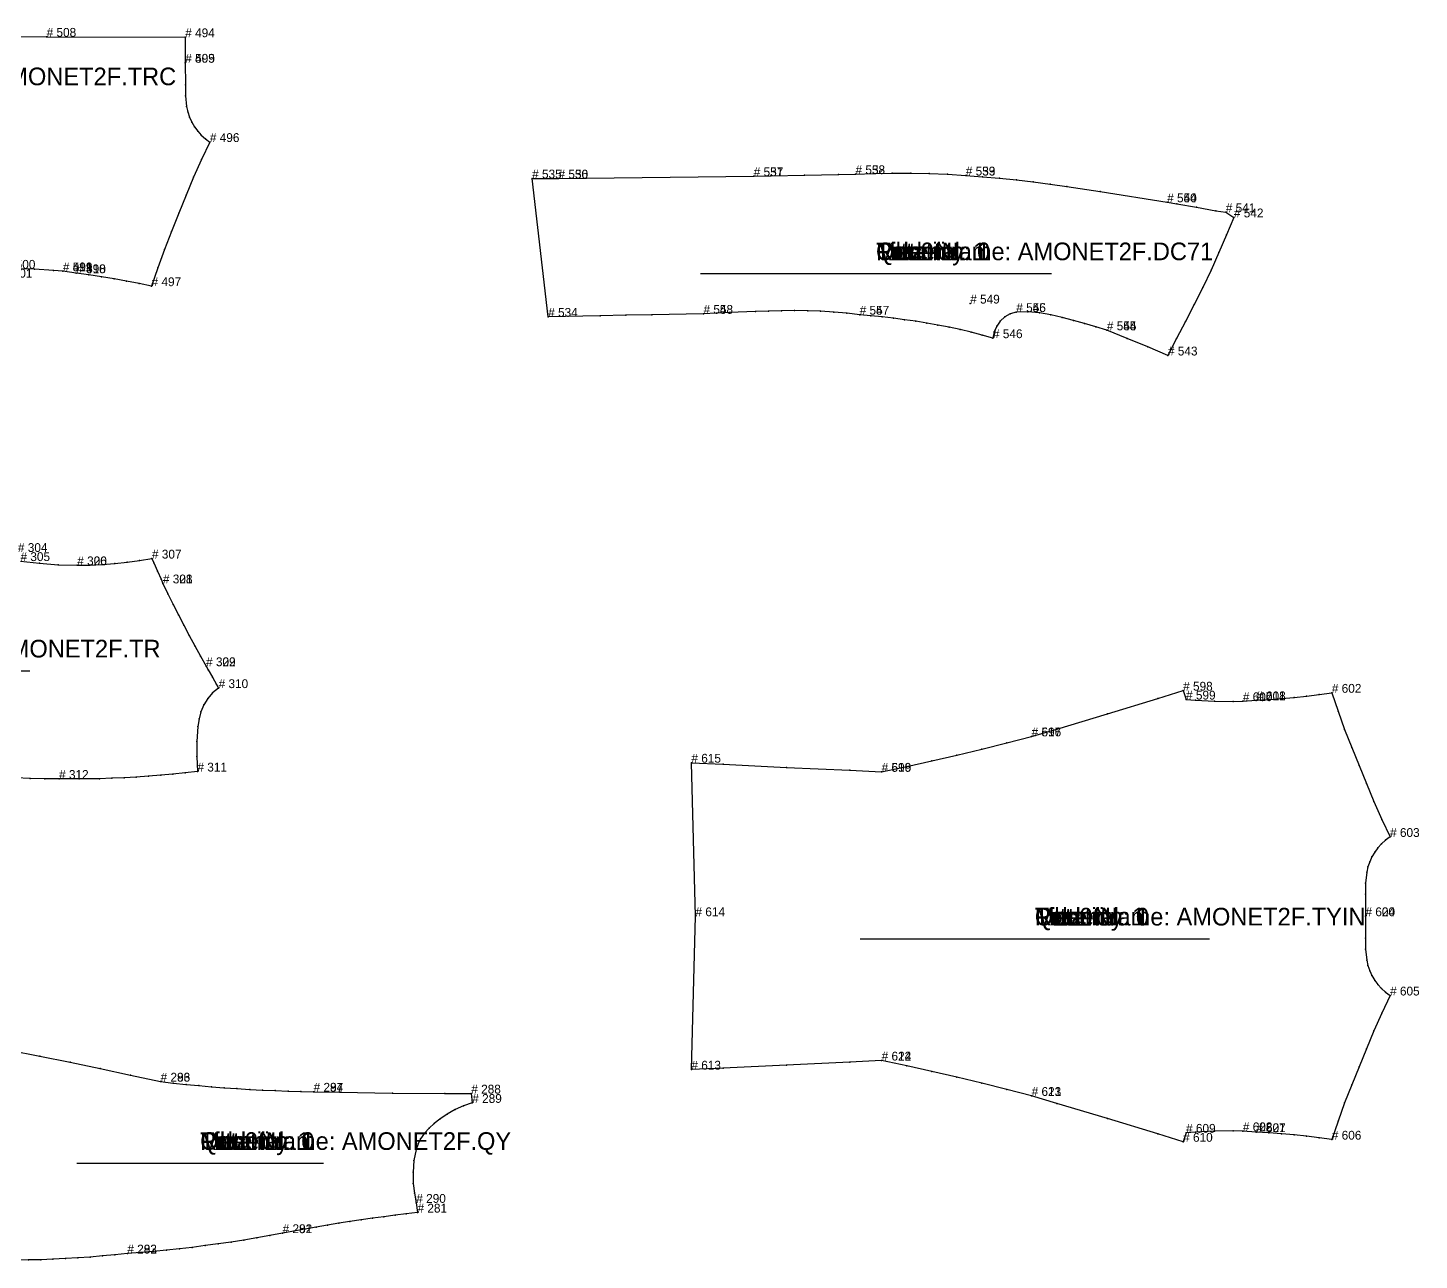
# Model space of a CAD drawing. Header units: metres. Extents: x 0 to 4558, y -3 to 2880.
# Drawn here: x 2900 to 4476, y 58 to 1454 of the extents above; entities that cross this region are included whole.
import ezdxf

# ---------------------------------------------------------------- set-up
doc = ezdxf.new("R2010")
doc.units = ezdxf.units.M

# ---------------------------------------------------------------- blocks, each defined once
blk = doc.blocks.new('14')
at = {"layer": '1'}
blk.add_lwpolyline([(2879.5, 295.7), (2913.8, 288.9), (2948, 282), (2982.2, 274.9), (3016.4, 267.5), (3050.6, 260), (3065, 258.4), (3079.4, 256.9), (3093.8, 255.5), (3108.2, 254.3), (3122.7, 253.1), (3137.1, 252.1), (3151.6, 251.2), (3166, 250.5), (3180.5, 249.8), (3195, 249.3), (3209.4, 248.9), (3223.9, 248.6), (3253.7, 248), (3313.2, 247), (3372.7, 246.6), (3402.5, 246.5), (3403.6, 235.9), (3393.6, 232.5), (3384.2, 228.3), (3375.3, 223.3), (3366.8, 217.5), (3360.5, 212.7), (3354.7, 207.4), (3349.4, 201.6), (3345.1, 195.1), (3342.3, 189.4), (3340.2, 183.3), (3337.6, 170.6), (3336.5, 157.6), (3336.7, 144.7), (3338, 133.7), (3340.2, 122.7), (3341.6, 111.7), (3328.8, 110.2), (3316.1, 108.6), (3303.3, 106.9), (3290.5, 105.2), (3277.8, 103.4), (3265, 101.5), (3252.3, 99.5), (3239.6, 97.4), (3226.8, 95.3), (3214.1, 93), (3201.4, 90.7), (3188.8, 88.4), (3174.2, 85.6), (3159.6, 83), (3145, 80.6), (3130.4, 78.3), (3115.8, 76.2), (3101.1, 74.2), (3086.5, 72.3), (3071.8, 70.6), (3057.1, 69.1), (3042.4, 67.7), (3027.7, 66.4), (3012.9, 65.3), (2998.9, 63.8), (2984.9, 62.5), (2970.8, 61.3), (2956.8, 60.3), (2942.7, 59.5), (2928.7, 58.8), (2914.9, 58.3), (2901.1, 58), (2887.2, 57.8)], dxfattribs=at)
at = {"layer": '2'}
for p in [(3050.6, 260), (3223.9, 248.6), (3402.5, 246.5), (3403.6, 235.9), (3340.2, 122.7), (3341.6, 111.7), (3188.8, 88.4), (3012.9, 65.3)]:
    blk.add_point(p, dxfattribs=at)
at = {"layer": '3'}
for p in [(2913.8, 288.9), (2948, 282), (2982.2, 274.9), (3016.4, 267.5), (3065, 258.4), (3079.4, 256.9), (3093.8, 255.5), (3108.2, 254.3), (3122.7, 253.1), (3137.1, 252.1), (3151.6, 251.2), (3166, 250.5), (3180.5, 249.8), (3195, 249.3), (3209.4, 248.9), (3253.7, 248), (3313.2, 247), (3372.7, 246.6), (3375.3, 223.3), (3384.2, 228.3), (3393.6, 232.5), (3354.7, 207.4), (3360.5, 212.7), (3366.8, 217.5), (3342.3, 189.4), (3345.1, 195.1), (3349.4, 201.6), (3340.2, 183.3), (3336.5, 157.6), (3337.6, 170.6), (3336.7, 144.7), (3338, 133.7), (3226.8, 95.3), (3239.6, 97.4), (3252.3, 99.5), (3265, 101.5), (3277.8, 103.4), (3290.5, 105.2), (3303.3, 106.9), (3316.1, 108.6), (3328.8, 110.2), (3145, 80.6), (3159.6, 83), (3174.2, 85.6), (3201.4, 90.7), (3214.1, 93), (2998.9, 63.8), (3027.7, 66.4), (3042.4, 67.7), (3057.1, 69.1), (3071.8, 70.6), (3086.5, 72.3), (3101.1, 74.2), (3115.8, 76.2), (3130.4, 78.3), (2901.1, 58), (2914.9, 58.3), (2928.7, 58.8), (2942.7, 59.5), (2956.8, 60.3), (2970.8, 61.3), (2984.9, 62.5)]:
    blk.add_point(p, dxfattribs=at)
at = {"layer": '4'}
for p in [(3050.6, 260, 7.5), (3223.9, 248.6, 7.5), (3188.8, 88.4, 7.5), (3012.9, 65.3, 7.5)]:
    blk.add_point(p, dxfattribs=at)
at = {"layer": '7'}
blk.add_line((2955.8, 167.7), (3235, 167.7), dxfattribs=at)
at = {"layer": '84'}
blk.add_lwpolyline([(2879.5, 295.7), (2913.8, 288.9), (2948, 282), (2982.2, 274.9), (3016.4, 267.5), (3050.6, 260), (3065, 258.4), (3079.4, 256.9), (3093.8, 255.5), (3108.2, 254.3), (3122.7, 253.1), (3137.1, 252.1), (3151.6, 251.2), (3166, 250.5), (3180.5, 249.8), (3195, 249.3), (3209.4, 248.9), (3223.9, 248.6), (3253.7, 248), (3313.2, 247), (3372.7, 246.6), (3402.5, 246.5), (3403.6, 235.9), (3393.6, 232.5), (3384.2, 228.3), (3375.3, 223.3), (3366.8, 217.5), (3360.5, 212.7), (3354.7, 207.4), (3349.4, 201.6), (3345.1, 195.1), (3342.3, 189.4), (3340.2, 183.3), (3337.6, 170.6), (3336.5, 157.6), (3336.7, 144.7), (3338, 133.7), (3340.2, 122.7), (3341.6, 111.7), (3328.8, 110.2), (3316.1, 108.6), (3303.3, 106.9), (3290.5, 105.2), (3277.8, 103.4), (3265, 101.5), (3252.3, 99.5), (3239.6, 97.4), (3226.8, 95.3), (3214.1, 93), (3201.4, 90.7), (3188.8, 88.4), (3174.2, 85.6), (3159.6, 83), (3145, 80.6), (3130.4, 78.3), (3115.8, 76.2), (3101.1, 74.2), (3086.5, 72.3), (3071.8, 70.6), (3057.1, 69.1), (3042.4, 67.7), (3027.7, 66.4), (3012.9, 65.3), (2998.9, 63.8), (2984.9, 62.5), (2970.8, 61.3), (2956.8, 60.3), (2942.7, 59.5), (2928.7, 58.8), (2914.9, 58.3), (2901.1, 58), (2887.2, 57.8)], dxfattribs=at)
at = {"layer": '1'}
for s, height, p in [('# 293', 10, (3050.6, 260)), ('# 294', 10, (3223.9, 248.6)), ('Tilt: 0', 20, (3095.4, 182.7)), ('Quantity: 1', 20, (3095.4, 182.7)), ('Piece Name: AMONET2F.QY', 20, (3095.4, 182.7)), ('Rotation: 0', 20, (3095.4, 182.7)), ('Fold: N', 20, (3095.4, 182.7)), ('Material: 1', 20, (3095.4, 182.7)), ('# 291', 10, (3188.8, 88.4)), ('# 292', 10, (3012.9, 65.3))]:
    blk.add_text(s, height=height, dxfattribs=at).set_placement(p)
at = {"layer": '2'}
for s, p in [('# 286', (3050.6, 260)), ('# 287', (3223.9, 248.6)), ('# 288', (3402.5, 246.5)), ('# 289', (3403.6, 235.9)), ('# 290', (3340.2, 122.7)), ('# 281', (3341.6, 111.7)), ('# 282', (3188.8, 88.4)), ('# 283', (3012.9, 65.3))]:
    blk.add_text(s, height=10, dxfattribs=at).set_placement(p)
blk = doc.blocks.new('15')
at = {"layer": '1'}
blk.add_lwpolyline([(2891.9, 849.7), (2913.3, 847.2), (2934.7, 845.5), (2956.2, 844.9), (2970.3, 845.2), (2984.5, 845.9), (2998.6, 846.9), (3012.8, 848.4), (3026.8, 850.2), (3040.8, 852.5), (3042.8, 847.8), (3046.9, 838.4), (3051.1, 829.1), (3053.2, 824.4), (3058.9, 812.5), (3064.8, 800.6), (3070.7, 788.8), (3076.8, 777), (3083, 765.3), (3089.3, 753.7), (3095.6, 742.1), (3102.1, 730.6), (3104.5, 726.4), (3109.2, 718.2), (3114, 709.9), (3116.3, 705.8), (3109.5, 700.5), (3103.9, 694.2), (3099.5, 687), (3096.3, 679), (3094.1, 670.8), (3092.7, 662.4), (3091.5, 645.4), (3091.7, 628.4), (3092.3, 611.3), (3078.5, 609.8), (3064.6, 608.3), (3050.8, 607.1), (3036.9, 606), (3023, 605), (3009.2, 604.3), (2995.3, 603.7), (2981.4, 603.2), (2958.5, 602.9), (2935.6, 602.9), (2919.3, 603.2), (2902.9, 603.5), (2886.5, 604.1)], dxfattribs=at)
at = {"layer": '2'}
for p in [(3040.8, 852.5), (2956.2, 844.9), (3053.2, 824.4), (3102.1, 730.6), (3116.3, 705.8), (2935.6, 602.9), (3092.3, 611.3)]:
    blk.add_point(p, dxfattribs=at)
at = {"layer": '3'}
for p in [(2913.3, 847.2), (2934.7, 845.5), (2970.3, 845.2), (2984.5, 845.9), (2998.6, 846.9), (3012.8, 848.4), (3026.8, 850.2), (3042.8, 847.8), (3046.9, 838.4), (3051.1, 829.1), (3058.9, 812.5), (3064.8, 800.6), (3070.7, 788.8), (3076.8, 777), (3083, 765.3), (3089.3, 753.7), (3095.6, 742.1), (3104.5, 726.4), (3109.2, 718.2), (3114, 709.9), (3103.9, 694.2), (3109.5, 700.5), (3096.3, 679), (3099.5, 687), (3092.7, 662.4), (3094.1, 670.8), (3091.5, 645.4), (3091.7, 628.4), (2902.9, 603.5), (2919.3, 603.2), (2958.5, 602.9), (2981.4, 603.2), (2995.3, 603.7), (3009.2, 604.3), (3023, 605), (3036.9, 606), (3050.8, 607.1), (3064.6, 608.3), (3078.5, 609.8)]:
    blk.add_point(p, dxfattribs=at)
at = {"layer": '4'}
for p in [(2956.2, 844.9, 7.5), (3053.2, 824.4, 7.5), (3102.1, 730.6, 7.5)]:
    blk.add_point(p, dxfattribs=at)
at = {"layer": '7'}
blk.add_line((2500.3, 725.5), (2902.4, 725.5), dxfattribs=at)
at = {"layer": '84'}
blk.add_lwpolyline([(2891.9, 849.7), (2913.3, 847.2), (2934.7, 845.5), (2956.2, 844.9), (2970.3, 845.2), (2984.5, 845.9), (2998.6, 846.9), (3012.8, 848.4), (3026.8, 850.2), (3040.8, 852.5), (3042.8, 847.8), (3046.9, 838.4), (3051.1, 829.1), (3053.2, 824.4), (3058.9, 812.5), (3064.8, 800.6), (3070.7, 788.8), (3076.8, 777), (3083, 765.3), (3089.3, 753.7), (3095.6, 742.1), (3102.1, 730.6), (3104.5, 726.4), (3109.2, 718.2), (3114, 709.9), (3116.3, 705.8), (3109.5, 700.5), (3103.9, 694.2), (3099.5, 687), (3096.3, 679), (3094.1, 670.8), (3092.7, 662.4), (3091.5, 645.4), (3091.7, 628.4), (3092.3, 611.3), (3078.5, 609.8), (3064.6, 608.3), (3050.8, 607.1), (3036.9, 606), (3023, 605), (3009.2, 604.3), (2995.3, 603.7), (2981.4, 603.2), (2958.5, 602.9), (2935.6, 602.9), (2919.3, 603.2), (2902.9, 603.5), (2886.5, 604.1)], dxfattribs=at)
at = {"layer": '1'}
for s, height, p in [('# 320', 10, (2956.2, 844.9)), ('# 321', 10, (3053.2, 824.4)), ('Piece Name: AMONET2F.TR', 20, (2701.3, 740.5)), ('# 322', 10, (3102.1, 730.6))]:
    blk.add_text(s, height=height, dxfattribs=at).set_placement(p)
at = {"layer": '2'}
for s, p in [('# 304', (2889, 860)), ('# 305', (2891.9, 849.7)), ('# 306', (2956.2, 844.9)), ('# 307', (3040.8, 852.5)), ('# 308', (3053.2, 824.4)), ('# 309', (3102.1, 730.6)), ('# 310', (3116.3, 705.8)), ('# 311', (3092.3, 611.3)), ('# 312', (2935.6, 602.9))]:
    blk.add_text(s, height=10, dxfattribs=at).set_placement(p)
blk = doc.blocks.new('26')
at = {"layer": '1'}
blk.add_lwpolyline([(2625, 1444.5), (2921.5, 1443.6), (3078.5, 1443.1), (3078.5, 1414.2), (3078.7, 1389.3), (3078.7, 1376.8), (3079.8, 1364.5), (3081.3, 1358.4), (3083.3, 1352.5), (3085.9, 1346.8), (3089.1, 1341.5), (3092.7, 1336.6), (3096.7, 1332.2), (3101.3, 1328.1), (3106.4, 1324.4), (3097, 1304.5), (3087.9, 1284.4), (3079.4, 1264), (3071.2, 1243.6), (3062.9, 1223.2), (3054.9, 1202.7), (3047.4, 1181.9), (3040.4, 1161.1), (3026.2, 1164.1), (3012.1, 1166.8), (2997.9, 1169.4), (2983.6, 1171.8), (2969.3, 1173.9), (2955, 1175.8), (2939.9, 1177.9), (2929.2, 1178.9), (2907.6, 1180.3), (2886.1, 1180.8)], dxfattribs=at)
at = {"layer": '2'}
for p in [(2921.5, 1443.6), (3078.5, 1443.1), (3078.5, 1414.2), (3106.4, 1324.4), (2939.9, 1177.9), (2955, 1175.8), (3040.4, 1161.1)]:
    blk.add_point(p, dxfattribs=at)
at = {"layer": '3'}
for p in [(3078.7, 1389.3), (3078.7, 1376.8), (3079.8, 1364.5), (3081.3, 1358.4), (3083.3, 1352.5), (3085.9, 1346.8), (3089.1, 1341.5), (3092.7, 1336.6), (3096.7, 1332.2), (3101.3, 1328.1), (3097, 1304.5), (3087.9, 1284.4), (3079.4, 1264), (3071.2, 1243.6), (3062.9, 1223.2), (3054.9, 1202.7), (2907.6, 1180.3), (2929.2, 1178.9), (2969.3, 1173.9), (2983.6, 1171.8), (2997.9, 1169.4), (3012.1, 1166.8), (3047.4, 1181.9), (3026.2, 1164.1)]:
    blk.add_point(p, dxfattribs=at)
at = {"layer": '4'}
for p in [(3078.5, 1414.2, 7.5), (2939.9, 1177.9, 7.5), (2955, 1175.8, 7.5)]:
    blk.add_point(p, dxfattribs=at)
at = {"layer": '84'}
blk.add_lwpolyline([(2625, 1444.5), (2921.5, 1443.6), (3078.5, 1443.1), (3078.5, 1414.2), (3078.7, 1389.3), (3078.7, 1376.8), (3079.8, 1364.5), (3081.3, 1358.4), (3083.3, 1352.5), (3085.9, 1346.8), (3089.1, 1341.5), (3092.7, 1336.6), (3096.7, 1332.2), (3101.3, 1328.1), (3106.4, 1324.4), (3097, 1304.5), (3087.9, 1284.4), (3079.4, 1264), (3071.2, 1243.6), (3062.9, 1223.2), (3054.9, 1202.7), (3047.4, 1181.9), (3040.4, 1161.1), (3026.2, 1164.1), (3012.1, 1166.8), (2997.9, 1169.4), (2983.6, 1171.8), (2969.3, 1173.9), (2955, 1175.8), (2939.9, 1177.9), (2929.2, 1178.9), (2907.6, 1180.3), (2886.1, 1180.8)], dxfattribs=at)
at = {"layer": '1'}
for s, height, p in [('# 509', 10, (3078.5, 1414.2)), ('Piece Name: AMONET2F.TRC', 20, (2699.7, 1388.7)), ('# 511', 10, (2939.9, 1177.9)), ('# 510', 10, (2955, 1175.8))]:
    blk.add_text(s, height=height, dxfattribs=at).set_placement(p)
at = {"layer": '2'}
for s, p in [('# 508', (2921.5, 1443.6)), ('# 494', (3078.5, 1443.1)), ('# 495', (3078.5, 1414.2)), ('# 496', (3106.4, 1324.4)), ('# 500', (2875.3, 1180.8)), ('# 499', (2939.9, 1177.9)), ('# 498', (2955, 1175.8)), ('# 501', (2871.9, 1170.7)), ('# 497', (3040.4, 1161.1))]:
    blk.add_text(s, height=10, dxfattribs=at).set_placement(p)
blk = doc.blocks.new('28')
at = {"layer": '1'}
blk.add_lwpolyline([(3489.6, 1126.4), (3471.4, 1283.1), (3501.3, 1283), (3722.4, 1285.6), (3741.6, 1286), (3780, 1286.8), (3818.5, 1287.7), (3837.7, 1288), (3858.5, 1288.8), (3879.3, 1289.2), (3900.2, 1289.2), (3921, 1288.7), (3941.8, 1287.8), (3962.6, 1286.4), (3981.7, 1285.1), (4000.8, 1283.4), (4019.9, 1281.5), (4039, 1279.3), (4058, 1276.8), (4077, 1274.1), (4114.9, 1268.2), (4190.7, 1256.1), (4201.7, 1254.2), (4223.9, 1250.4), (4246, 1246.6), (4257.1, 1244.8), (4266.3, 1239), (4257.9, 1219.1), (4249.3, 1199.2), (4240.5, 1179.3), (4231.2, 1159.7), (4221.4, 1140.4), (4211.3, 1121.2), (4201.4, 1101.9), (4191.6, 1082.6), (4168.7, 1092.5), (4145.5, 1101.7), (4122.4, 1111.1), (4109.8, 1115.1), (4097.2, 1118.9), (4084.6, 1122.3), (4071.8, 1125.5), (4059, 1128.6), (4046, 1130.9), (4033, 1132), (4019.8, 1131.8), (4012.9, 1129.7), (4006.9, 1126.3), (4001.7, 1121.5), (3997.6, 1115.7), (3994.8, 1109.3), (3993.4, 1102.2), (3981, 1105.7), (3968.6, 1108.9), (3956.1, 1111.9), (3943.6, 1114.6), (3931.1, 1117), (3918.5, 1119.3), (3905.9, 1121.3), (3893.2, 1123.1), (3880.6, 1124.8), (3867.9, 1126.3), (3855.2, 1127.6), (3842.4, 1128.8), (3827.7, 1130.4), (3813, 1131.7), (3798.2, 1132.7), (3783.5, 1133.2), (3768.7, 1133.4), (3754, 1133.2), (3739.2, 1132.8), (3724.5, 1132.4), (3695, 1131.3), (3680.3, 1130.6), (3665.5, 1129.8), (3606.9, 1128.6), (3577.6, 1128.1), (3548.3, 1127.6)], close=True, dxfattribs=at)
at = {"layer": '13'}
blk.add_point((3967.6, 1141.4), dxfattribs=at)
at = {"layer": '2'}
for p in [(3471.4, 1283.1), (3501.3, 1283), (3722.4, 1285.6), (3837.7, 1288), (3962.6, 1286.4), (4190.7, 1256.1), (4257.1, 1244.8), (4266.3, 1239), (3489.6, 1126.4), (3665.5, 1129.8), (3842.4, 1128.8), (4019.8, 1131.8), (4122.4, 1111.1), (3993.4, 1102.2), (4191.6, 1082.6)]:
    blk.add_point(p, dxfattribs=at)
at = {"layer": '3'}
for p in [(3741.6, 1286), (3780, 1286.8), (3818.5, 1287.7), (3858.5, 1288.8), (3879.3, 1289.2), (3900.2, 1289.2), (3921, 1288.7), (3941.8, 1287.8), (3981.7, 1285.1), (4000.8, 1283.4), (4019.9, 1281.5), (4039, 1279.3), (4058, 1276.8), (4077, 1274.1), (4114.9, 1268.2), (4201.7, 1254.2), (4223.9, 1250.4), (4246, 1246.6), (4257.9, 1219.1), (4249.3, 1199.2), (4240.5, 1179.3), (4231.2, 1159.7), (4221.4, 1140.4), (3548.3, 1127.6), (3577.6, 1128.1), (3606.9, 1128.6), (3680.3, 1130.6), (3695, 1131.3), (3724.5, 1132.4), (3739.2, 1132.8), (3754, 1133.2), (3768.7, 1133.4), (3783.5, 1133.2), (3798.2, 1132.7), (3813, 1131.7), (3827.7, 1130.4), (3855.2, 1127.6), (3867.9, 1126.3), (3880.6, 1124.8), (3893.2, 1123.1), (3905.9, 1121.3), (3918.5, 1119.3), (4001.7, 1121.5), (4006.9, 1126.3), (4012.9, 1129.7), (4033, 1132), (4046, 1130.9), (4059, 1128.6), (4071.8, 1125.5), (4084.6, 1122.3), (4211.3, 1121.2), (3931.1, 1117), (3943.6, 1114.6), (3956.1, 1111.9), (3968.6, 1108.9), (3981, 1105.7), (3994.8, 1109.3), (3997.6, 1115.7), (4097.2, 1118.9), (4109.8, 1115.1), (4145.5, 1101.7), (4168.7, 1092.5), (4201.4, 1101.9)]:
    blk.add_point(p, dxfattribs=at)
at = {"layer": '4'}
for p in [(3501.3, 1283, 7.5), (3722.4, 1285.6, 7.5), (3837.7, 1288, 7.5), (3962.6, 1286.4, 7.5), (4190.7, 1256.1, 7.5), (3665.5, 1129.8, 7.5), (3842.4, 1128.8, 7.5), (4019.8, 1131.8, 7.5), (4122.4, 1111.1, 7.5)]:
    blk.add_point(p, dxfattribs=at)
at = {"layer": '7'}
blk.add_line((3662.2, 1175.5), (4059.7, 1175.5), dxfattribs=at)
at = {"layer": '84'}
blk.add_lwpolyline([(3489.6, 1126.4), (3471.4, 1283.1), (3501.3, 1283), (3722.4, 1285.6), (3741.6, 1286), (3780, 1286.8), (3818.5, 1287.7), (3837.7, 1288), (3858.5, 1288.8), (3879.3, 1289.2), (3900.2, 1289.2), (3921, 1288.7), (3941.8, 1287.8), (3962.6, 1286.4), (3981.7, 1285.1), (4000.8, 1283.4), (4019.9, 1281.5), (4039, 1279.3), (4058, 1276.8), (4077, 1274.1), (4114.9, 1268.2), (4190.7, 1256.1), (4201.7, 1254.2), (4223.9, 1250.4), (4246, 1246.6), (4257.1, 1244.8), (4266.3, 1239), (4257.9, 1219.1), (4249.3, 1199.2), (4240.5, 1179.3), (4231.2, 1159.7), (4221.4, 1140.4), (4211.3, 1121.2), (4201.4, 1101.9), (4191.6, 1082.6), (4168.7, 1092.5), (4145.5, 1101.7), (4122.4, 1111.1), (4109.8, 1115.1), (4097.2, 1118.9), (4084.6, 1122.3), (4071.8, 1125.5), (4059, 1128.6), (4046, 1130.9), (4033, 1132), (4019.8, 1131.8), (4012.9, 1129.7), (4006.9, 1126.3), (4001.7, 1121.5), (3997.6, 1115.7), (3994.8, 1109.3), (3993.4, 1102.2), (3981, 1105.7), (3968.6, 1108.9), (3956.1, 1111.9), (3943.6, 1114.6), (3931.1, 1117), (3918.5, 1119.3), (3905.9, 1121.3), (3893.2, 1123.1), (3880.6, 1124.8), (3867.9, 1126.3), (3855.2, 1127.6), (3842.4, 1128.8), (3827.7, 1130.4), (3813, 1131.7), (3798.2, 1132.7), (3783.5, 1133.2), (3768.7, 1133.4), (3754, 1133.2), (3739.2, 1132.8), (3724.5, 1132.4), (3695, 1131.3), (3680.3, 1130.6), (3665.5, 1129.8), (3606.9, 1128.6), (3577.6, 1128.1), (3548.3, 1127.6)], close=True, dxfattribs=at)
at = {"layer": '1'}
for s, height, p in [('# 550', 10, (3501.3, 1283)), ('# 551', 10, (3722.4, 1285.6)), ('# 552', 10, (3837.7, 1288)), ('# 553', 10, (3962.6, 1286.4)), ('# 554', 10, (4190.7, 1256.1)), ('Tilt: 0', 20, (3860.9, 1190.5)), ('Quantity: 1', 20, (3860.9, 1190.5)), ('Piece Name: AMONET2F.DC71', 20, (3860.9, 1190.5)), ('Rotation: 0', 20, (3860.9, 1190.5)), ('Fold: N', 20, (3860.9, 1190.5)), ('Material: 1', 20, (3860.9, 1190.5)), ('# 558', 10, (3665.5, 1129.8)), ('# 557', 10, (3842.4, 1128.8)), ('# 556', 10, (4019.8, 1131.8)), ('# 555', 10, (4122.4, 1111.1))]:
    blk.add_text(s, height=height, dxfattribs=at).set_placement(p)
at = {"layer": '13'}
blk.add_text('# 549', height=10, dxfattribs=at).set_placement((3967.6, 1141.4))
at = {"layer": '2'}
for s, p in [('# 535', (3471.4, 1283.1)), ('# 536', (3501.3, 1283)), ('# 537', (3722.4, 1285.6)), ('# 538', (3837.7, 1288)), ('# 539', (3962.6, 1286.4)), ('# 540', (4190.7, 1256.1)), ('# 541', (4257.1, 1244.8)), ('# 542', (4266.3, 1239)), ('# 534', (3489.6, 1126.4)), ('# 548', (3665.5, 1129.8)), ('# 547', (3842.4, 1128.8)), ('# 545', (4019.8, 1131.8)), ('# 544', (4122.4, 1111.1)), ('# 546', (3993.4, 1102.2)), ('# 543', (4191.6, 1082.6))]:
    blk.add_text(s, height=10, dxfattribs=at).set_placement(p)
blk = doc.blocks.new('32')
at = {"layer": '1'}
blk.add_lwpolyline([(3867.3, 611), (3895.7, 617.1), (3924.1, 623.4), (3952.5, 630), (3980.7, 636.8), (4009, 643.8), (4037.2, 651.1), (4065.8, 659.4), (4123.1, 676.5), (4180.2, 694), (4208.8, 702.9), (4212.1, 692.8), (4222.8, 692), (4244.2, 691), (4265.6, 690.8), (4276.4, 691), (4291.5, 692), (4305.9, 692.9), (4320.2, 694), (4334.4, 695.3), (4348.7, 696.8), (4363, 698.6), (4377.2, 700.5), (4384.2, 679.6), (4391.7, 658.9), (4399.7, 638.4), (4408, 618), (4416.3, 597.6), (4424.8, 577.2), (4433.8, 557.1), (4443.2, 537.2), (4438.1, 533.5), (4433.6, 529.4), (4429.5, 525), (4425.9, 520.1), (4422.7, 514.8), (4420.1, 509.1), (4418.1, 503.2), (4416.7, 497.1), (4415.5, 484.8), (4415.5, 472.3), (4415.3, 447.4), (4415.5, 422.5), (4415.5, 410.1), (4416.7, 397.7), (4418.1, 391.7), (4420.1, 385.7), (4422.7, 380.1), (4425.9, 374.7), (4429.5, 369.9), (4433.6, 365.5), (4438.1, 361.4), (4443.2, 357.6), (4433.8, 337.7), (4424.8, 317.6), (4416.3, 297.3), (4408, 276.9), (4399.7, 256.5), (4391.7, 235.9), (4384.2, 215.2), (4377.2, 194.3), (4363, 196.3), (4348.7, 198.1), (4334.4, 199.6), (4320.2, 200.9), (4305.9, 202), (4291.5, 202.8), (4276.4, 203.8), (4265.6, 204.1), (4244.2, 203.9), (4222.8, 202.9), (4212.1, 202.1), (4208.8, 191.9), (4180.2, 200.9), (4123.1, 218.4), (4065.8, 235.4), (4037.2, 243.8), (4009, 251.1), (3980.7, 258.1), (3952.5, 264.9), (3924.1, 271.5), (3895.7, 277.8), (3867.3, 283.9), (3831.3, 282.2), (3759.5, 278.8), (3687.7, 275.4), (3651.8, 273.6), (3656.4, 447.4), (3651.8, 621.3), (3687.7, 619.5), (3759.5, 616), (3831.3, 612.7)], close=True, dxfattribs=at)
at = {"layer": '2'}
for p in [(4208.8, 702.9), (4377.2, 700.5), (4212.1, 692.8), (4276.4, 691), (4291.5, 692), (4037.2, 651.1), (3651.8, 621.3), (3867.3, 611), (4443.2, 537.2), (3656.4, 447.4), (4415.3, 447.4), (4443.2, 357.6), (3867.3, 283.9), (3651.8, 273.6), (4037.2, 243.8), (4208.8, 191.9), (4212.1, 202.1), (4276.4, 203.8), (4291.5, 202.8), (4377.2, 194.3)]:
    blk.add_point(p, dxfattribs=at)
at = {"layer": '3'}
for p in [(4180.2, 694), (4320.2, 694), (4334.4, 695.3), (4348.7, 696.8), (4363, 698.6), (4222.8, 692), (4244.2, 691), (4265.6, 690.8), (4305.9, 692.9), (4384.2, 679.6), (4123.1, 676.5), (4065.8, 659.4), (4391.7, 658.9), (3980.7, 636.8), (4009, 643.8), (4399.7, 638.4), (3687.7, 619.5), (3759.5, 616), (3895.7, 617.1), (3924.1, 623.4), (3952.5, 630), (4408, 618), (3831.3, 612.7), (4416.3, 597.6), (4424.8, 577.2), (4433.8, 557.1), (4425.9, 520.1), (4429.5, 525), (4433.6, 529.4), (4438.1, 533.5), (4420.1, 509.1), (4422.7, 514.8), (4416.7, 497.1), (4418.1, 503.2), (4415.5, 484.8), (4415.5, 472.3), (4415.5, 422.5), (4415.5, 410.1), (4416.7, 397.7), (4418.1, 391.7), (4420.1, 385.7), (4422.7, 380.1), (4425.9, 374.7), (4429.5, 369.9), (4433.6, 365.5), (4438.1, 361.4), (4433.8, 337.7), (4424.8, 317.6), (4416.3, 297.3), (3687.7, 275.4), (3759.5, 278.8), (3831.3, 282.2), (3895.7, 277.8), (3924.1, 271.5), (4408, 276.9), (3952.5, 264.9), (3980.7, 258.1), (4399.7, 256.5), (4009, 251.1), (4065.8, 235.4), (4391.7, 235.9), (4123.1, 218.4), (4384.2, 215.2), (4180.2, 200.9), (4222.8, 202.9), (4244.2, 203.9), (4265.6, 204.1), (4305.9, 202), (4320.2, 200.9), (4334.4, 199.6), (4348.7, 198.1), (4363, 196.3)]:
    blk.add_point(p, dxfattribs=at)
at = {"layer": '4'}
for p in [(4276.4, 691, 7.5), (4291.5, 692, 7.5), (4037.2, 651.1, 7.5), (3867.3, 611, 7.5), (4415.3, 447.4, 7.5), (3867.3, 283.9, 7.5), (4037.2, 243.8, 7.5), (4276.4, 203.8, 7.5), (4291.5, 202.8, 7.5)]:
    blk.add_point(p, dxfattribs=at)
at = {"layer": '7'}
blk.add_line((3842.9, 421.9), (4238.6, 421.9), dxfattribs=at)
at = {"layer": '84'}
blk.add_lwpolyline([(3867.3, 611), (3895.7, 617.1), (3924.1, 623.4), (3952.5, 630), (3980.7, 636.8), (4009, 643.8), (4037.2, 651.1), (4065.8, 659.4), (4123.1, 676.5), (4180.2, 694), (4208.8, 702.9), (4212.1, 692.8), (4222.8, 692), (4244.2, 691), (4265.6, 690.8), (4276.4, 691), (4291.5, 692), (4305.9, 692.9), (4320.2, 694), (4334.4, 695.3), (4348.7, 696.8), (4363, 698.6), (4377.2, 700.5), (4384.2, 679.6), (4391.7, 658.9), (4399.7, 638.4), (4408, 618), (4416.3, 597.6), (4424.8, 577.2), (4433.8, 557.1), (4443.2, 537.2), (4438.1, 533.5), (4433.6, 529.4), (4429.5, 525), (4425.9, 520.1), (4422.7, 514.8), (4420.1, 509.1), (4418.1, 503.2), (4416.7, 497.1), (4415.5, 484.8), (4415.5, 472.3), (4415.3, 447.4), (4415.5, 422.5), (4415.5, 410.1), (4416.7, 397.7), (4418.1, 391.7), (4420.1, 385.7), (4422.7, 380.1), (4425.9, 374.7), (4429.5, 369.9), (4433.6, 365.5), (4438.1, 361.4), (4443.2, 357.6), (4433.8, 337.7), (4424.8, 317.6), (4416.3, 297.3), (4408, 276.9), (4399.7, 256.5), (4391.7, 235.9), (4384.2, 215.2), (4377.2, 194.3), (4363, 196.3), (4348.7, 198.1), (4334.4, 199.6), (4320.2, 200.9), (4305.9, 202), (4291.5, 202.8), (4276.4, 203.8), (4265.6, 204.1), (4244.2, 203.9), (4222.8, 202.9), (4212.1, 202.1), (4208.8, 191.9), (4180.2, 200.9), (4123.1, 218.4), (4065.8, 235.4), (4037.2, 243.8), (4009, 251.1), (3980.7, 258.1), (3952.5, 264.9), (3924.1, 271.5), (3895.7, 277.8), (3867.3, 283.9), (3831.3, 282.2), (3759.5, 278.8), (3687.7, 275.4), (3651.8, 273.6), (3656.4, 447.4), (3651.8, 621.3), (3687.7, 619.5), (3759.5, 616), (3831.3, 612.7)], close=True, dxfattribs=at)
at = {"layer": '1'}
for s, height, p in [('# 617', 10, (4276.4, 691)), ('# 618', 10, (4291.5, 692)), ('# 616', 10, (4037.2, 651.1)), ('# 619', 10, (3867.3, 611)), ('Tilt: 0', 20, (4040.8, 436.9)), ('Quantity: 1', 20, (4040.8, 436.9)), ('Piece Name: AMONET2F.TYIN', 20, (4040.8, 436.9)), ('Rotation: 0', 20, (4040.8, 436.9)), ('Fold: N', 20, (4040.8, 436.9)), ('Material: 1', 20, (4040.8, 436.9)), ('# 620', 10, (4415.3, 447.4)), ('# 624', 10, (3867.3, 283.9)), ('# 623', 10, (4037.2, 243.8)), ('# 622', 10, (4276.4, 203.8)), ('# 621', 10, (4291.5, 202.8))]:
    blk.add_text(s, height=height, dxfattribs=at).set_placement(p)
at = {"layer": '2'}
for s, p in [('# 598', (4208.8, 702.9)), ('# 602', (4377.2, 700.5)), ('# 599', (4212.1, 692.8)), ('# 600', (4276.4, 691)), ('# 601', (4291.5, 692)), ('# 597', (4037.2, 651.1)), ('# 615', (3651.8, 621.3)), ('# 596', (3867.3, 611)), ('# 603', (4443.2, 537.2)), ('# 614', (3656.4, 447.4)), ('# 604', (4415.3, 447.4)), ('# 605', (4443.2, 357.6)), ('# 613', (3651.8, 273.6)), ('# 612', (3867.3, 283.9)), ('# 611', (4037.2, 243.8)), ('# 609', (4212.1, 202.1)), ('# 608', (4276.4, 203.8)), ('# 607', (4291.5, 202.8)), ('# 610', (4208.8, 191.9)), ('# 606', (4377.2, 194.3))]:
    blk.add_text(s, height=10, dxfattribs=at).set_placement(p)

msp = doc.modelspace()

# ---------------------------------------------------------------- block references
at = {"layer": '1'}
for name in ['26', '28', '15', '32', '14']:
    msp.add_blockref(name, (0, 0), dxfattribs=at)

doc.saveas('drawing.dxf')
